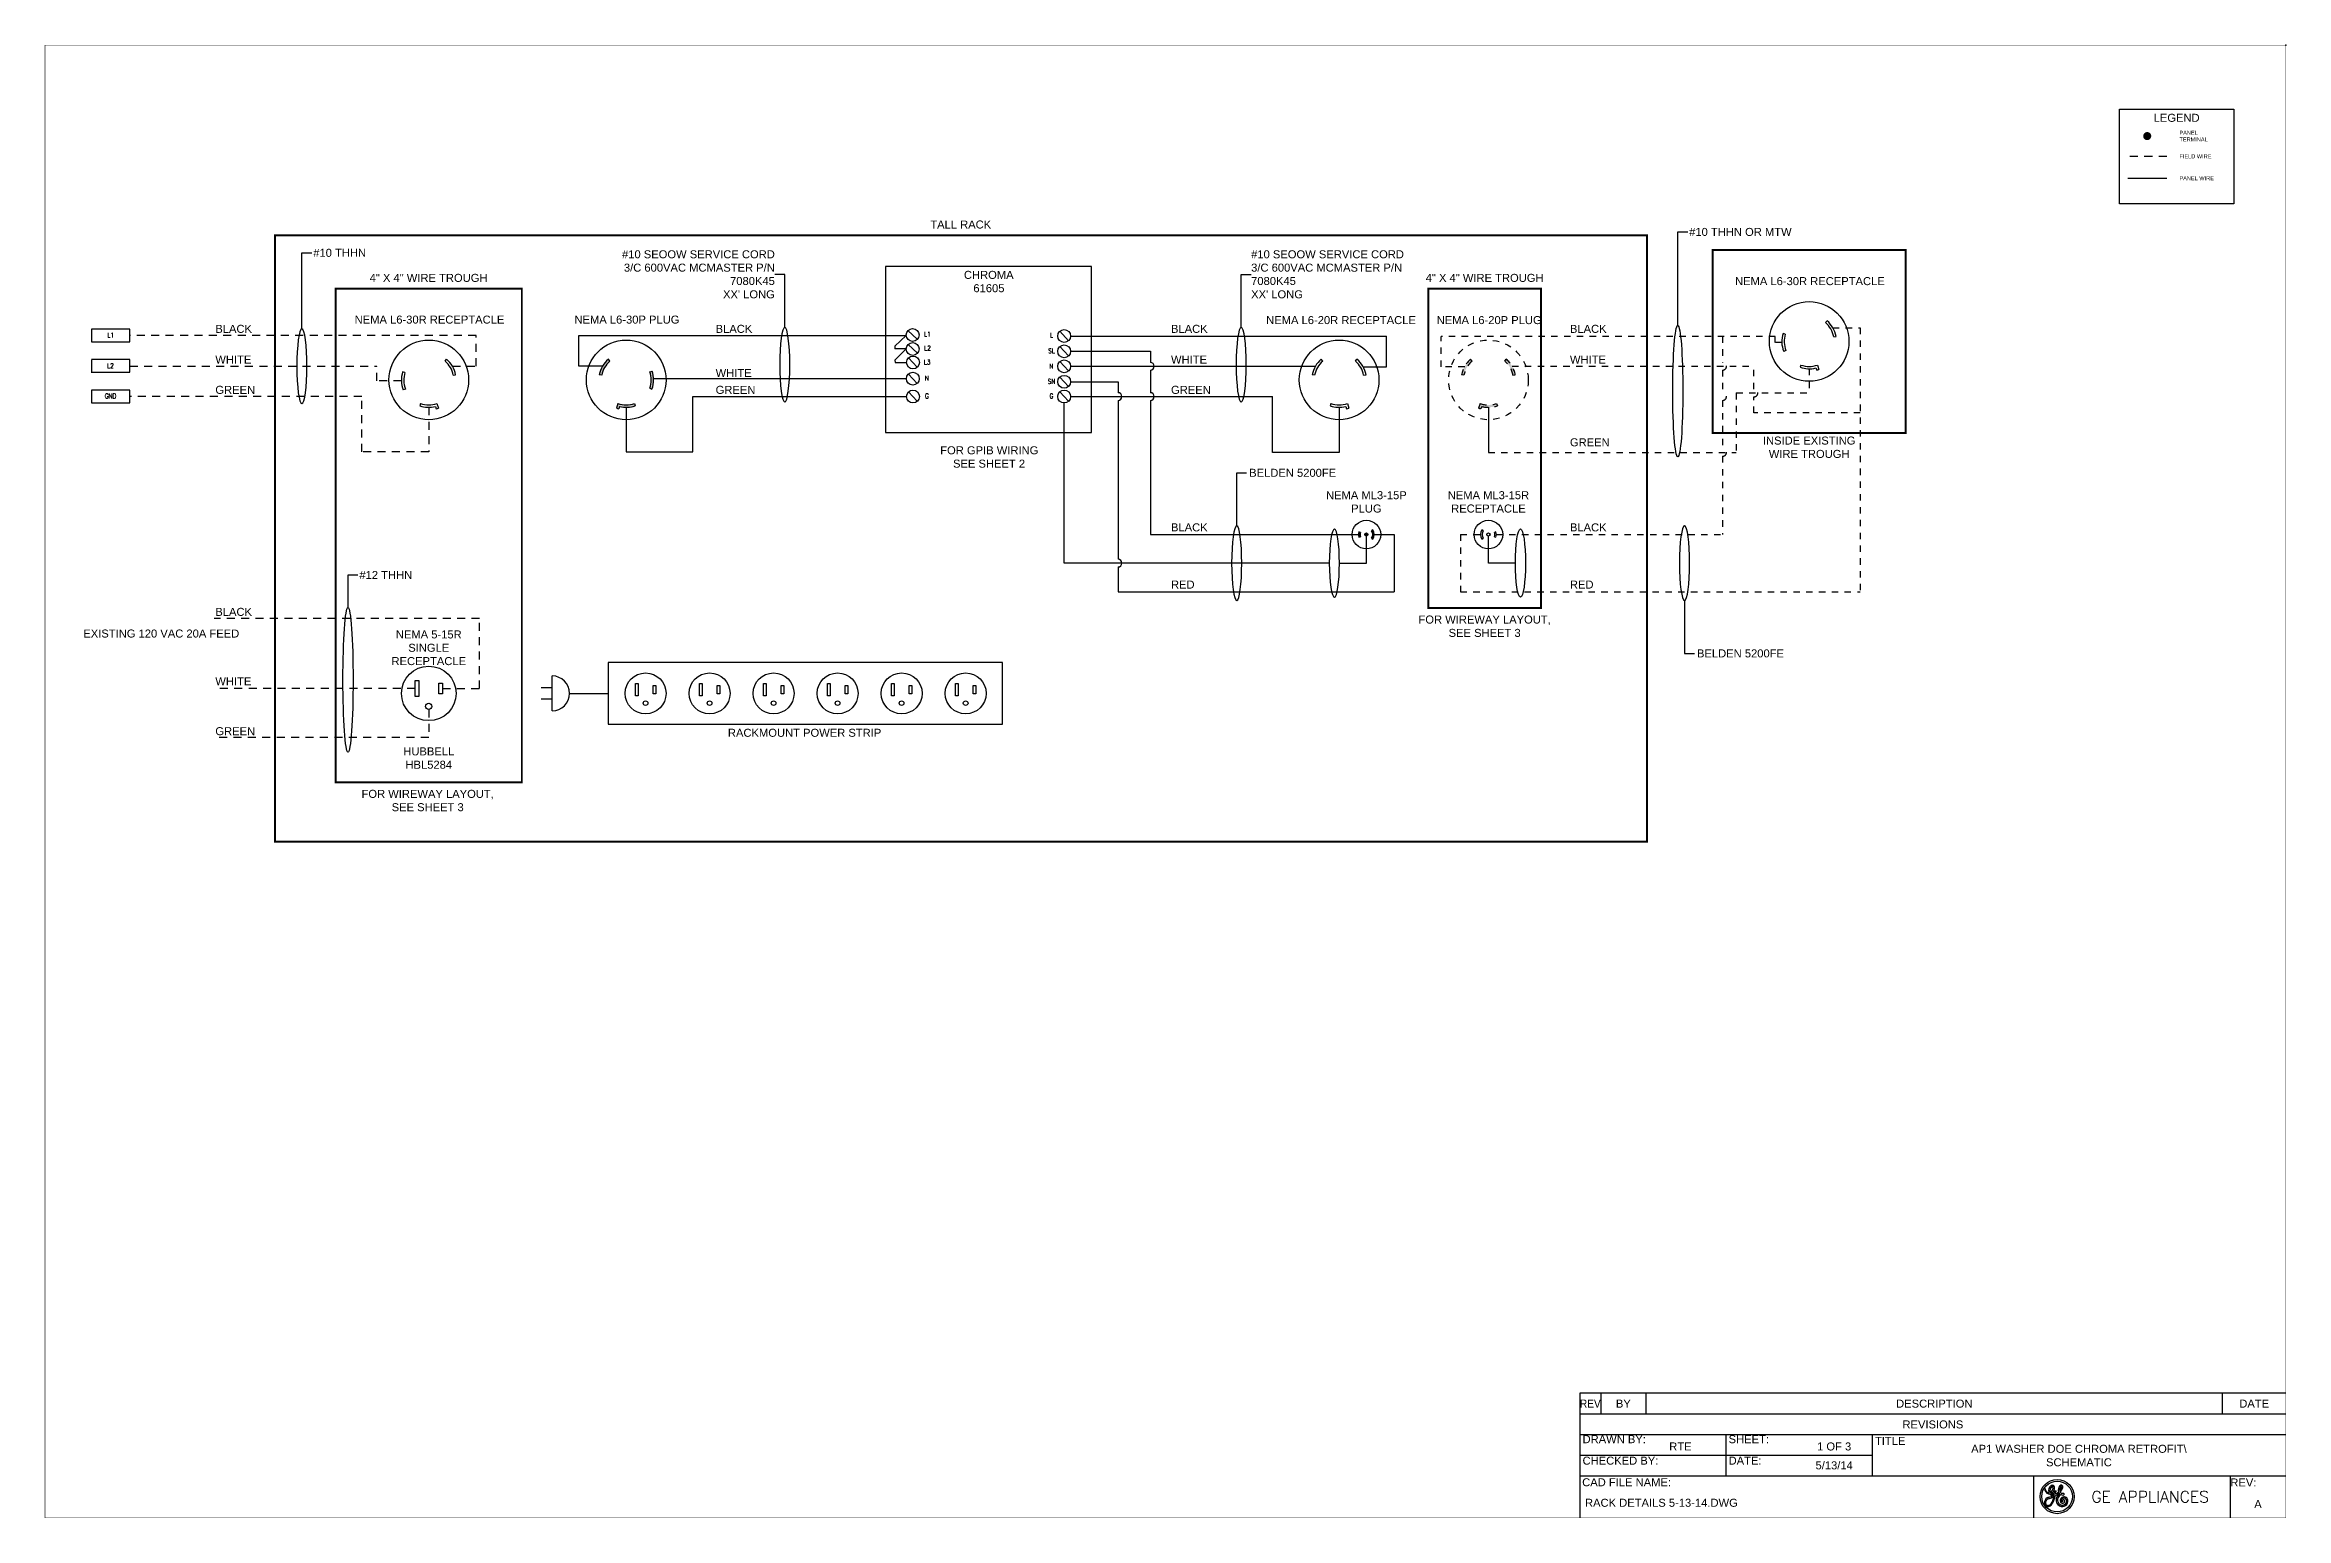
# Model space of a CAD drawing. Header units: inches. Extents: x 217 to 417, y 0 to 81.
# Drawn here: x 216.86 to 251.87, y -0.01 to 23 of the extents above; entities that cross this region are included whole.
import ezdxf
from ezdxf.enums import TextEntityAlignment as Align

# ---------------------------------------------------------------- set-up
doc = ezdxf.new("R2010")
doc.units = ezdxf.units.IN
doc.header["$LTSCALE"] = 0.1
doc.header["$PDSIZE"] = -1
doc.linetypes.add('HIDDEN', pattern=[0.375, 0.25, -0.125])
doc.linetypes.add('PHANTOM', pattern=[63.5, 31.75, -6.35, 6.35, -6.35, 6.35, -6.35])
for name, color, linetype in [('BORDER', 3, 'Continuous'), ('BORDER @ 1', 3, 'Continuous'), ('DIM', 1, 'Continuous'), ('ELECTRICAL DEVICES', 140, 'Continuous'), ('GROUND WIRE', 3, 'Continuous'), ('HOT WIRE', 255, 'Continuous'), ('NEUTRAL WIRE', 8, 'Continuous'), ('PANEL WIRE', 5, 'Continuous'), ('TXT', 4, 'Continuous'), ('TXT @ 1', 4, 'Continuous')]:
    doc.layers.add(name, color=color, linetype=linetype)
doc.styles.add('ARIAL', font='arial.ttf')
doc.styles.add('COMPLEX', font='COMPLEX')
doc.styles.add('Notes', font='arial.ttf', dxfattribs={"height": 0.125})
doc.styles.add('ROMANS', font='romans', dxfattribs={"height": 0.125})
doc.styles.add('SIMPLEX', font='SIMPLEX')
doc.styles.get("Standard").update_dxf_attribs({"font": 'arial.ttf'})

# ---------------------------------------------------------------- blocks, each defined once
blk = doc.blocks.new('GE_Logo')
at = {"layer": 'BORDER', "linetype": 'Continuous'}
for p, q in [((-0.017, 0.078), (-0.017, 0.078)), ((-0.005, 0.023), (-0.005, 0.023)), ((0.045, 0.051), (0.045, 0.053)), ((0.045, 0.045), (0.045, 0.045)), ((0.07, 0.095), (0.07, 0.095)), ((0.072, 0.047), (0.072, 0.047)), ((0.075, 0.088), (0.076, 0.09)), ((0.095, 0.041), (0.095, 0.041)), ((0.018, -0.014), (0.018, -0.013)), ((0.026, -0.013), (0.028, -0.009))]:
    blk.add_line(p, q, dxfattribs=at)
for radius in [0.103, 0.0925]:
    blk.add_circle((0.055, 0.031), radius, dxfattribs=at)
for centre, radius, start, end in [((0.017, -0.008), 0.0384, 126.4152, 182.3457), ((-0.018, 0.078), 0.00167, 54.2025, 153.9175), ((0.01, 0.077), 0.0296, 175.8986, 258.1278), ((-0.018, 0.079), 0.00185, 161.4208, 173.7745), ((-0.018, 0.078), 0.00185, 359.104, 46.9518), ((-0.018, 0.078), 0.00185, 46.9831, 47.033), ((-0.018, 0.078), 0.00185, 47.1878, 47.1884), ((-0.002, 0.078), 0.0148, 180.1798, 203.6073), ((0.009, 0.08), 0.0259, 197.4375, 264.0005), ((0.005, -0.007), 0.0198, 155.2385, 210.7757), ((0.013, -0.007), 0.0277, 114.1868, 162.7157), ((0.011, -0.006), 0.0333, 105.0609, 119.8387), ((-0.077, 0.29), 0.284, 286.2392, 289.0368), ((-0.029, 0.153), 0.131, 284.142, 300.0403), ((0.041, 0.068), 0.037, 125.3229, 201.2541), ((0.006, 0.081), 0.0333, 267.4189, 277.3722), ((0.006, 0.081), 0.0333, 266.3006, 267.0263), ((0.006, 0.077), 0.0296, 266.1587, 266.2131), ((0.041, 0.068), 0.037, 212.3618, 223.8297), ((0.043, 0.067), 0.0315, 130.1066, 201.0408), ((0.001, 0.083), 0.0296, 294.1355, 12.6644), ((0.019, 0.048), 0.0074, 231.6407, 232.6664), ((0.022, 0.05), 0.0111, 229.7166, 282.5284), ((-0.003, 0.091), 0.0715, 284.7496, 303.0519), ((0.006, 0.081), 0.0333, 288.9288, 25.3672), ((0.006, 0.081), 0.0333, 288.9134, 288.9164), ((0.022, 0.051), 0.00555, 201.2966, 293.5599), ((-0.088, 0.054), 0.126, 327.5933, 349.4998), ((0.026, 0.085), 0.0148, 61.1952, 116.0543), ((0.025, 0.088), 0.0111, 120.4413, 121.1637), ((0.026, 0.087), 0.00555, 31.1144, 121.8942), ((0.009, 0.088), 0.0444, 290.0784, 295.3092), ((0.002, 0.095), 0.0592, 291.736, 306.2578), ((0.02, 0.069), 0.0222, 290.7068, 318.3232), ((-0.088, 0.057), 0.133, 330.2544, 350.7619), ((0.026, 0.089), 0.0111, 33.4012, 50.6769), ((0.051, 0.051), 0.0148, 110.7974, 168.6988), ((-0.007, 0.05), 0.0444, 346.8295, 356.057), ((-0.003, 0.091), 0.0715, 303.2358, 303.2439), ((-0.035, 0.156), 0.144, 303.069, 314.1387), ((0.046, 0.059), 0.00555, 91.1634, 99.1221), ((0.035, 0.064), 0.0148, 314.1921, 348.4615), ((-0.029, 0.153), 0.131, 304.621, 314.7998), ((-0.088, 0.057), 0.133, 355.0688, 357.5733), ((-0.088, 0.057), 0.133, 355.0516944634672, 355.0517472074151), ((0.046, 0.061), 0.0037, 5.0426, 83.4158), ((0.044, 0.061), 0.00555, 356.3808, 359.6419), ((0.089, 0.011), 0.0407, 116.0484, 258.2768), ((0.091, 0.011), 0.0333, 108.007, 237.0381), ((0.106, 0.069), 0.0444, 142.8794, 191.8193), ((0.019, 0.1), 0.0666, 314.7382, 315.8124), ((0.1, 0.076), 0.0407, 213.3633, 225.0117), ((0.101, 0.07), 0.0315, 144.8342, 184.97), ((0.032, 0.108), 0.0555, 312.958, 333.1931), ((0.079, 0.089), 0.0109, 348.8459, 142.6698), ((0.08, 0.09), 0.0111, 151.3852, 152.1303), ((0.028, 0.11), 0.0666, 310.8187, 334.7484), ((0.096, 0.076), 0.0296, 213.612, 239.7574), ((0.091, 0.007), 0.0185, 141.4117, 231.4184), ((0.079, 0.088), 0.0037, 69.0155, 139.3089), ((0.079, 0.088), 0.0037, 153.3316, 153.4021), ((0.097, 0.005), 0.0241, 43.0345, 148.1299), ((0.078, 0.088), 0.0037, 54.3726, 60.5273), ((0.091, 0.008), 0.0111, 144.2469, 228.9573), ((0.077, 0.087), 0.00555, 38.9364, 47.8233), ((0.075, 0.087), 0.0074, 327.7967, 28.5928), ((0.077, 0.087), 0.00555, 36.4082, 36.5638), ((0.085, 0.017), 0.0333, 73.1422, 96.4863), ((0.098, 0.083), 0.0444, 246.9175, 254.6902), ((0.096, 0.003), 0.0185, 56.3505, 139.1581), ((0.084, 0.006), 0.00555, 264.2476, 349.8059), ((0.089, 0.062), 0.0222, 263.6714, 265.1954), ((0.093, 0.006), 0.0074, 85.2231, 164.2466), ((0.086, 0.004), 0.0037, 5.7607, 96.9197), ((0.088, 0.062), 0.0222, 266.4066, 287.1828), ((0.068, 0.09), 0.0222, 339.106, 351.9371), ((0.071, 0.089), 0.0185, 336.9398, 337.8204), ((0.089, 0.003), 0.0111, 333.5132, 68.3887), ((0.094, 0.045), 0.00401, 282.7253, 84), ((0.09, 0.003), 0.0222, 319.626, 43.6888), ((0.084, 0.004), 0.0352, 324.0508, 26.3225), ((-0.003, -0.011), 0.0185, 176.7855, 265.6989), ((0, -0.006), 0.0167, 221.2499, 235.3206), ((0, 0), 0.0222, 245.2071, 297.1841), ((-0.003, 0.004), 0.0333, 267.8739, 328.4069), ((0.001, 0), 0.0222, 295.4989, 321.1148), ((0.001, 0), 0.0222, 322.8841, 323.0517), ((0.086, 0.009), 0.0296, 243.4439, 315.6294), ((0.087, 0.006), 0.0148, 241.0922, 327.2639), ((0.083, 0.014), 0.0426, 266.2008, 314.2321)]:
    blk.add_arc(centre, radius, start, end, dxfattribs=at)
at = {"layer": 'BORDER'}
blk.add_arc((0.078, 0.008), 0.037, 274.4657, 274.8052, dxfattribs=at)
at = {"layer": 'BORDER', "linetype": 'Continuous'}
blk.add_point((0.036, 0.032), dxfattribs=at)
blk = doc.blocks.new('D-BORDER')
at = {"layer": 'BORDER'}
for p, q in [((35, 1.946), (23.974, 1.946)), ((23.974, 1.946), (23.974, 1.297)), ((24.298, 1.946), (24.298, 1.621)), ((25.006, 1.621), (25.006, 1.946)), ((34.012, 1.621), (34.012, 1.946)), ((35, 1.621), (23.974, 1.621)), ((35, 1.297), (23.974, 1.297)), ((23.974, 1.297), (23.974, 0)), ((26.255, 1.297), (26.255, 0.649)), ((28.536, 1.297), (28.536, 0.649)), ((28.536, 0.973), (23.974, 0.973)), ((35, 0.649), (23.974, 0.649)), ((31.06, 0.649), (31.06, 0)), ((34.129, 0.649), (34.129, 0))]:
    blk.add_line(p, q, dxfattribs=at)
at = {"layer": 'BORDER', "const_width": 0.01}
blk.add_lwpolyline([(35, 0), (35, 23), (0, 23), (0, 0), (35, 0)], dxfattribs=at)
at = {"layer": 'BORDER'}
blk.add_point((35, 23), dxfattribs=at)
at = {"layer": 'BORDER', "xscale": 2.594348237463571, "yscale": 2.594348237463571, "zscale": 2.594348237463571}
blk.add_blockref('GE_Logo', (31.285, 0.252), dxfattribs=at)
at = {"layer": 'BORDER', "style": 'COMPLEX'}
blk.add_text('GE APPLIANCES', height=0.17781, dxfattribs=at).set_placement((32.881, 0.329), align=Align.MIDDLE)
at = {"layer": 'BORDER @ 1', "style": 'Notes', "width": 0.9}
blk.add_text('REV', height=0.125, dxfattribs=at).set_placement((24.136, 1.784), align=Align.MIDDLE_CENTER)
at = {"layer": 'BORDER @ 1', "style": 'Notes'}
for s, p in [('BY', (24.652, 1.784)), ('DESCRIPTION', (29.509, 1.784)), ('DATE', (34.506, 1.784)), ('REVISIONS', (29.487, 1.459))]:
    blk.add_text(s, height=0.125, dxfattribs=at).set_placement(p, align=Align.MIDDLE_CENTER)
for s, p in [('DRAWN BY:', (24.015, 1.166)), ('SHEET:', (26.296, 1.166)), ('CHECKED BY:', (24.015, 0.831)), ('DATE:', (26.296, 0.831)), ('CAD FILE NAME:', (24.009, 0.493))]:
    blk.add_text(s, height=0.125, dxfattribs=at).set_placement(p)
for s, p in [('TITLE', (28.82, 1.139)), ('REV:', (34.337, 0.49))]:
    blk.add_text(s, height=0.125, dxfattribs=at).set_placement(p, align=Align.CENTER)
at = {"layer": 'TXT', "style": 'Notes'}
for tag, height, p in [('DRAWN_BY', 0.125, (25.543, 1.115)), ('SHEET', 0.125, (27.944, 1.115)), ('CHECKED_BY', 0.125, (25.543, 0.82)), ('DATE', 0.125, (27.944, 0.82)), ('DWG_TITLE', 0.125, (31.768, 0.973)), ('REV', 0.25, (34.564, 0.215))]:
    blk.add_attdef(tag, text='', height=height, dxfattribs=at).set_placement(p, align=Align.MIDDLE_CENTER)
blk.add_attdef('FILENAME', (24.053, 0.173), '', height=0.125, dxfattribs=at)
blk = doc.blocks.new('*U21')
at = {"layer": 'BORDER'}
ref = blk.add_blockref('D-BORDER', (216.863, 0), dxfattribs=at)
ref.add_attrib('DRAWN_BY', 'RTE', dxfattribs={"layer": 'TXT @ 1', "height": 0.125, "style": 'Notes'}).set_placement((242.406, 1.115), align=Align.MIDDLE_CENTER)
ref.add_attrib('FILENAME', 'RACK DETAILS 5-13-14.DWG', (240.916, 0.173), dxfattribs={"layer": 'TXT @ 1', "height": 0.125, "style": 'Notes'})
ref.add_attrib('SHEET', '1 OF 3', dxfattribs={"layer": 'TXT @ 1', "height": 0.125, "style": 'Notes'}).set_placement((244.808, 1.115), align=Align.MIDDLE_CENTER)
ref.add_attrib('DATE', '5/13/14', dxfattribs={"layer": 'TXT @ 1', "height": 0.125, "style": 'Notes'}).set_placement((244.808, 0.82), align=Align.MIDDLE_CENTER)
ref.add_attrib('DWG_TITLE_001', 'AP1 WASHER DOE CHROMA RETROFIT\\', (246.948, 1.016), dxfattribs={"layer": 'TXT @ 1', "height": 0.125, "style": 'Notes'})
ref.add_attrib('REV', 'A', dxfattribs={"layer": 'TXT @ 1', "height": 0.125, "style": 'Notes'}).set_placement((251.428, 0.215), align=Align.MIDDLE_CENTER)
ref.add_attrib('DWG_TITLE_002', 'SCHEMATIC', (248.117, 0.805), dxfattribs={"layer": 'TXT @ 1', "height": 0.125, "style": 'Notes'})

msp = doc.modelspace()

# ---------------------------------------------------------------- hatches: boundary and pattern name
at = {"layer": 'ELECTRICAL DEVICES'}
h = msp.add_hatch(color=256, dxfattribs=at)
edge = h.paths.add_edge_path()
edge.add_line((225.6848, 18.0668), (225.6605, 18.0951))
edge.add_arc((225.9394, 17.7714), 0.4273, 130.7534, 169.2466)
edge.add_line((225.5196, 17.8511), (225.5563, 17.8442))
edge.add_arc((225.9394, 17.7714), 0.39, 130.7534, 169.2466, ccw=False)
edge = h.paths.add_edge_path()
edge.add_line((226.3071, 17.6417), (226.3423, 17.6293))
edge.add_arc((225.9394, 17.7714), 0.4273, 340.57485, 379.06805)
edge.add_line((226.3432, 17.911), (226.3079, 17.8988))
edge.add_arc((225.9394, 17.7714), 0.39, -19.42515, 19.06805, ccw=False)
edge = h.paths.add_edge_path()
edge.add_line((226.0802, 17.368), (226.0679, 17.4033))
edge.add_arc((225.9394, 17.7714), 0.39, 250.7534, 289.2466, ccw=False)
edge.add_line((225.8108, 17.4033), (225.7862, 17.3328))
edge.add_arc((225.9394, 17.7714), 0.4646, 250.7534, 255.35895)
edge.add_line((225.8219, 17.3219), (225.8343, 17.3573))
edge.add_arc((225.9394, 17.7714), 0.4273, 255.76203, 289.2466)
at = {"layer": 'ELECTRICAL DEVICES', "linetype": 'HIDDEN', "ltscale": 3}
h = msp.add_hatch(color=256, dxfattribs=at)
h.paths.add_polyline_path([(238.9876, 17.8511), (239.0243, 17.8442, -0.1695557), (239.1528, 18.0668), (239.1285, 18.0951, 0.1695557)])
h.paths.add_polyline_path([(239.7905, 17.8442), (239.8271, 17.8511, 0.1695557), (239.6863, 18.0951), (239.6619, 18.0668, -0.1695557)])
h.paths.add_polyline_path([(239.5482, 17.368), (239.5359, 17.4033, -0.1695557), (239.2788, 17.4033), (239.2542, 17.3328, 0.0200982), (239.29, 17.3219), (239.3023, 17.3573, 0.1471526)])
at = {"layer": 'ELECTRICAL DEVICES'}
h = msp.add_hatch(color=256, dxfattribs=at)
h.paths.add_polyline_path([(237.3846, 15.3994), (237.4079, 15.3909, 0.176327), (237.4079, 15.323), (237.3846, 15.3146, -0.176327)])
h.paths.add_polyline_path([(237.4763, 15.357, -1), (237.526, 15.357, -1)])
h.paths.add_polyline_path([(237.5824, 15.4139), (237.6027, 15.4281, -0.3152988), (237.6027, 15.2858), (237.5824, 15.3001, 0.3152988)])

# ---------------------------------------------------------------- linework, layer by layer
at = {"linetype": 'HIDDEN', "ltscale": 5}
msp.add_line((250.0028, 21.2607), (249.3929, 21.2607), dxfattribs=at)
at = {"layer": 'BORDER'}
msp.add_lwpolyline([(249.263, 22.0027), (251.049, 22.0027), (251.049, 20.5229), (249.263, 20.5229)], close=True, dxfattribs=at)
at = {"layer": 'ELECTRICAL DEVICES'}
for p, q in [((244.672, 18.6678), (244.6963, 18.6961)), ((230.3396, 18.542), (230.4865, 18.4063)), ((230.3414, 18.3232), (230.4883, 18.1875)), ((232.7128, 18.531), (232.8485, 18.3841)), ((232.7128, 18.2926), (232.8485, 18.1457)), ((244.0449, 18.4878), (244.0093, 18.4989)), ((244.054, 18.2309), (244.0193, 18.2174)), ((244.8005, 18.4452), (244.8371, 18.4521)), ((222.4831, 17.8868), (222.4475, 17.8979)), ((223.1102, 18.0668), (223.1345, 18.0951)), ((225.6848, 18.0668), (225.6605, 18.0951)), ((226.3079, 17.8988), (226.3432, 17.911)), ((230.3487, 17.8639), (230.4844, 17.717)), ((230.3504, 18.1176), (230.4862, 17.9707)), ((232.7128, 18.0585), (232.8485, 17.9116)), ((236.8209, 18.0668), (236.7966, 18.0951)), ((237.3301, 18.0668), (237.3544, 18.0951)), ((244.2888, 18.0042), (244.2766, 17.969)), ((244.5225, 17.9583), (244.5348, 17.9229)), ((244.5459, 18.0042), (244.5705, 17.9338)), ((222.4922, 17.6299), (222.4575, 17.6164)), ((223.2387, 17.8442), (223.2754, 17.8511)), ((225.5563, 17.8442), (225.5196, 17.8511)), ((226.3071, 17.6417), (226.3423, 17.6293)), ((230.3506, 17.586), (230.4863, 17.4391)), ((232.7128, 17.8163), (232.8485, 17.6694)), ((232.7128, 17.586), (232.8485, 17.4391)), ((236.6924, 17.8442), (236.6557, 17.8511)), ((237.4586, 17.8442), (237.4952, 17.8511)), ((222.7271, 17.4033), (222.7148, 17.368)), ((222.9607, 17.3573), (222.973, 17.3219)), ((222.9841, 17.4033), (223.0087, 17.3328)), ((225.8108, 17.4033), (225.7862, 17.3328)), ((225.8343, 17.3573), (225.8219, 17.3219)), ((226.0679, 17.4033), (226.0802, 17.368)), ((236.9469, 17.4033), (236.9347, 17.368)), ((237.1806, 17.3573), (237.1929, 17.3219)), ((237.204, 17.4033), (237.2286, 17.3328)), ((237.6027, 15.4281), (237.5824, 15.4139)), ((239.3261, 15.4139), (239.3058, 15.4281)), ((237.4079, 15.3909), (237.3846, 15.3994)), ((237.3846, 15.3146), (237.4079, 15.323)), ((237.5824, 15.3001), (237.6027, 15.2858)), ((239.3058, 15.2858), (239.3261, 15.3001)), ((239.5239, 15.3994), (239.5006, 15.3909)), ((239.5006, 15.323), (239.5239, 15.3146)), ((231.8148, 13.3585), (225.6585, 13.3585)), ((225.6585, 13.3585), (225.6585, 12.3931)), ((231.8148, 12.3931), (231.8148, 13.3585)), ((222.6428, 12.827), (222.6428, 13.0795)), ((222.6428, 13.0795), (222.6989, 13.0795)), ((222.6989, 13.0795), (222.6989, 12.827)), ((223.0123, 12.8691), (223.0123, 13.0374)), ((223.0123, 13.0374), (223.0684, 13.0374)), ((223.0684, 13.0374), (223.0684, 12.8691)), ((224.7833, 12.9652), (224.6094, 12.9652)), ((224.7833, 12.6033), (224.7833, 13.1482)), ((226.0823, 12.8392), (226.0823, 13.0286)), ((226.0823, 13.0286), (226.1244, 13.0286)), ((226.1244, 13.0286), (226.1244, 12.8392)), ((226.3595, 12.8708), (226.3595, 12.997)), ((226.3595, 12.997), (226.4015, 12.997)), ((226.4015, 12.997), (226.4015, 12.8708)), ((227.0823, 12.8392), (227.0823, 13.0286)), ((227.0823, 13.0286), (227.1244, 13.0286)), ((227.1244, 13.0286), (227.1244, 12.8392)), ((227.3595, 12.8708), (227.3595, 12.997)), ((227.3595, 12.997), (227.4015, 12.997)), ((227.4015, 12.997), (227.4015, 12.8708)), ((228.0823, 12.8392), (228.0823, 13.0286)), ((228.0823, 13.0286), (228.1244, 13.0286)), ((228.1244, 13.0286), (228.1244, 12.8392)), ((228.3595, 12.8708), (228.3595, 12.997)), ((228.3595, 12.997), (228.4015, 12.997)), ((228.4015, 12.997), (228.4015, 12.8708)), ((229.0823, 12.8392), (229.0823, 13.0286)), ((229.0823, 13.0286), (229.1244, 13.0286)), ((229.1244, 13.0286), (229.1244, 12.8392)), ((229.3595, 12.8708), (229.3595, 12.997)), ((229.3595, 12.997), (229.4015, 12.997)), ((229.4015, 12.997), (229.4015, 12.8708)), ((230.0823, 12.8392), (230.0823, 13.0286)), ((230.0823, 13.0286), (230.1244, 13.0286)), ((230.1244, 13.0286), (230.1244, 12.8392)), ((230.3595, 12.8708), (230.3595, 12.997)), ((230.3595, 12.997), (230.4015, 12.997)), ((230.4015, 12.997), (230.4015, 12.8708)), ((231.0823, 12.8392), (231.0823, 13.0286)), ((231.0823, 13.0286), (231.1244, 13.0286)), ((231.1244, 13.0286), (231.1244, 12.8392)), ((231.3595, 12.8708), (231.3595, 12.997)), ((231.3595, 12.997), (231.4015, 12.997)), ((231.4015, 12.997), (231.4015, 12.8708)), ((222.6989, 12.827), (222.6428, 12.827)), ((223.0684, 12.8691), (223.0123, 12.8691)), ((224.7833, 12.7864), (224.6094, 12.7864)), ((225.0557, 12.8758), (225.6585, 12.8758)), ((226.1244, 12.8392), (226.0823, 12.8392)), ((226.4015, 12.8708), (226.3595, 12.8708)), ((227.1244, 12.8392), (227.0823, 12.8392)), ((227.4015, 12.8708), (227.3595, 12.8708)), ((228.1244, 12.8392), (228.0823, 12.8392)), ((228.4015, 12.8708), (228.3595, 12.8708)), ((229.1244, 12.8392), (229.0823, 12.8392)), ((229.4015, 12.8708), (229.3595, 12.8708)), ((230.1244, 12.8392), (230.0823, 12.8392)), ((230.4015, 12.8708), (230.3595, 12.8708)), ((231.1244, 12.8392), (231.0823, 12.8392)), ((231.4015, 12.8708), (231.3595, 12.8708)), ((225.6585, 12.3931), (231.8148, 12.3931))]:
    msp.add_line(p, q, dxfattribs=at)
at = {"layer": 'ELECTRICAL DEVICES', "linetype": 'HIDDEN', "ltscale": 3}
for p, q in [((239.1528, 18.0668), (239.1285, 18.0951)), ((239.6619, 18.0668), (239.6863, 18.0951)), ((239.0243, 17.8442), (238.9876, 17.8511)), ((239.7905, 17.8442), (239.8271, 17.8511)), ((239.2788, 17.4033), (239.2542, 17.3328)), ((239.3023, 17.3573), (239.29, 17.3219)), ((239.5359, 17.4033), (239.5482, 17.368))]:
    msp.add_line(p, q, dxfattribs=at)
at = {"layer": 'ELECTRICAL DEVICES'}
msp.add_lwpolyline([(229.9875, 16.9515), (233.2097, 16.9515), (233.2097, 19.5443), (229.9875, 19.5443)], close=True, dxfattribs=at)
for centre, radius in [((244.4174, 18.3724), 0.6221), ((230.4131, 18.4741), 0.1), ((232.7806, 18.4576), 0.1), ((222.8556, 17.7714), 0.6221), ((225.9394, 17.7714), 0.6221), ((230.4148, 18.2553), 0.1), ((232.7806, 18.2192), 0.1), ((237.0755, 17.7714), 0.6221), ((230.4165, 17.7905), 0.1), ((230.4183, 18.0442), 0.1), ((232.7806, 17.985), 0.1), ((230.4184, 17.5125), 0.1), ((232.7806, 17.7428), 0.1), ((232.7806, 17.5125), 0.1), ((237.5012, 15.357), 0.2232), ((239.4074, 15.357), 0.2232), ((237.5012, 15.357), 0.0248), ((239.4074, 15.357), 0.0248), ((222.8556, 12.8758), 0.4257), ((226.2419, 12.8758), 0.3193), ((227.2419, 12.8758), 0.3193), ((228.2419, 12.8758), 0.3193), ((229.2419, 12.8758), 0.3193), ((230.2419, 12.8758), 0.3193), ((231.2419, 12.8758), 0.3193), ((222.8556, 12.6727), 0.0486), ((226.2419, 12.7235), 0.0365), ((227.2419, 12.7235), 0.0365), ((228.2419, 12.7235), 0.0365), ((229.2419, 12.7235), 0.0365), ((230.2419, 12.7235), 0.0365), ((231.2419, 12.7235), 0.0365)]:
    msp.add_circle(centre, radius, dxfattribs=at)
at = {"layer": 'ELECTRICAL DEVICES', "linetype": 'HIDDEN', "ltscale": 3}
msp.add_circle((239.4074, 17.7714), 0.6221, dxfattribs=at)
at = {"layer": 'ELECTRICAL DEVICES'}
for centre, radius, start, end in [((244.4174, 18.3724), 0.39, 10.7534, 49.2466), ((244.4174, 18.3724), 0.4273, 10.7534, 49.2466), ((244.4174, 18.3724), 0.4273, 162.78321, 201.27641), ((244.4174, 18.3724), 0.39, 162.78321, 201.27641), ((222.8556, 17.7714), 0.4273, 162.78321, 201.27641), ((222.8556, 17.7714), 0.39, 162.78321, 201.27641), ((222.8556, 17.7714), 0.39, 10.7534, 49.2466), ((222.8556, 17.7714), 0.4273, 10.7534, 49.2466), ((225.9394, 17.7714), 0.4273, 130.7534, 169.2466), ((225.9394, 17.7714), 0.39, 130.7534, 169.2466), ((225.9394, 17.7714), 0.39, 340.57485, 19.06805), ((225.9394, 17.7714), 0.4273, 340.57485, 19.06805), ((237.0755, 17.7714), 0.4273, 130.7534, 169.2466), ((237.0755, 17.7714), 0.39, 130.7534, 169.2466), ((237.0755, 17.7714), 0.39, 10.7534, 49.2466), ((237.0755, 17.7714), 0.4273, 10.7534, 49.2466), ((244.4174, 18.3724), 0.4273, 250.7534, 284.23797), ((244.4174, 18.3724), 0.39, 250.7534, 289.2466), ((244.4174, 18.3724), 0.4646, 284.64105, 289.2466), ((222.8556, 17.7714), 0.4273, 250.7534, 284.23797), ((222.8556, 17.7714), 0.39, 250.7534, 289.2466), ((222.8556, 17.7714), 0.4646, 284.64105, 289.2466), ((225.9394, 17.7714), 0.4646, 250.7534, 255.35895), ((225.9394, 17.7714), 0.39, 250.7534, 289.2466), ((225.9394, 17.7714), 0.4273, 255.76203, 289.2466), ((237.0755, 17.7714), 0.4273, 250.7534, 284.23797), ((237.0755, 17.7714), 0.39, 250.7534, 289.2466), ((237.0755, 17.7714), 0.4646, 284.64105, 289.2466), ((237.5012, 15.357), 0.0992, 325, 35), ((237.5012, 15.357), 0.124, 325, 35), ((239.4074, 15.357), 0.124, 145, 215), ((239.4074, 15.357), 0.0992, 145, 215), ((237.5012, 15.357), 0.124, 160, 200), ((237.5012, 15.357), 0.0992, 160, 200), ((239.4074, 15.357), 0.0992, 340, 20), ((239.4074, 15.357), 0.124, 340, 20), ((224.7833, 12.8758), 0.2724, 270, 90)]:
    msp.add_arc(centre, radius, start, end, dxfattribs=at)
at = {"layer": 'ELECTRICAL DEVICES', "linetype": 'HIDDEN', "ltscale": 3}
for radius, start, end in [(0.4273, 130.7534, 169.2466), (0.39, 130.7534, 169.2466), (0.39, 10.7534, 49.2466), (0.4273, 10.7534, 49.2466), (0.4646, 250.7534, 255.35895), (0.39, 250.7534, 289.2466), (0.4273, 255.76203, 289.2466)]:
    msp.add_arc((239.4074, 17.7714), radius, start, end, dxfattribs=at)
at = {"layer": 'GROUND WIRE', "linetype": 'HIDDEN', "ltscale": 3}
for p, q in [((244.4174, 17.9451), (244.4174, 17.5681)), ((243.2788, 17.5681), (244.4174, 17.5681)), ((243.2788, 17.5681), (243.2788, 16.6395)), ((239.4074, 16.6395), (243.2788, 16.6395))]:
    msp.add_line(p, q, dxfattribs=at)
at = {"layer": 'GROUND WIRE', "linetype": 'HIDDEN', "ltscale": 5}
for p, q in [((221.8123, 17.5125), (218.1847, 17.5125)), ((221.8123, 16.6472), (221.8123, 17.5125)), ((222.8556, 17.3442), (222.8556, 16.6472)), ((222.8556, 16.6472), (221.8123, 16.6472)), ((222.8556, 12.6241), (222.8556, 12.1851)), ((222.8556, 12.1851), (219.5035, 12.1851))]:
    msp.add_line(p, q, dxfattribs=at)
at = {"layer": 'GROUND WIRE'}
for p, q in [((226.9827, 17.5125), (230.3184, 17.5125)), ((226.9827, 16.6472), (226.9827, 17.5125)), ((232.8806, 17.5125), (236.0322, 17.5125)), ((236.0322, 16.6395), (236.0322, 17.5125)), ((225.9394, 17.3442), (225.9394, 16.6472)), ((237.0755, 17.3442), (237.0755, 16.6395)), ((239.4074, 17.3442), (239.4074, 16.6395)), ((225.9394, 16.6472), (226.9827, 16.6472)), ((237.0755, 16.6395), (236.0322, 16.6395))]:
    msp.add_line(p, q, dxfattribs=at)
at = {"layer": 'HOT WIRE'}
for p, q in [((250.0028, 20.918), (249.3929, 20.918)), ((225.1993, 18.4652), (230.3131, 18.4652)), ((225.1993, 17.985), (225.1993, 18.4652)), ((230.3135, 18.4652), (230.1363, 18.2974)), ((230.1363, 18.2974), (230.138, 18.2553)), ((230.3148, 18.2553), (230.138, 18.2553)), ((230.3148, 18.2553), (230.138, 18.0786)), ((232.8806, 18.4576), (237.8155, 18.4576)), ((232.8806, 18.2192), (234.1282, 18.2192)), ((234.1282, 18.2192), (234.1282, 18.045)), ((237.8155, 17.9774), (237.8155, 18.4576)), ((225.5694, 17.985), (225.1993, 17.985)), ((230.138, 18.0786), (230.1398, 18.0414)), ((230.1398, 18.0414), (230.3183, 18.0414)), ((234.1282, 17.925), (234.1282, 17.5725)), ((237.4455, 17.9774), (237.8155, 17.9774)), ((234.1282, 17.4525), (234.1282, 15.357)), ((234.1282, 15.357), (237.3771, 15.357))]:
    msp.add_line(p, q, dxfattribs=at)
at = {"layer": 'HOT WIRE', "linetype": 'HIDDEN', "ltscale": 5}
for p, q in [((223.5956, 18.4652), (218.1848, 18.4652)), ((223.5956, 17.985), (223.5956, 18.4652)), ((223.2256, 17.985), (223.5956, 17.985)), ((223.6504, 14.045), (219.5035, 14.045)), ((223.6504, 12.9533), (223.6504, 14.045)), ((223.0684, 12.9533), (223.6504, 12.9533))]:
    msp.add_line(p, q, dxfattribs=at)
at = {"layer": 'HOT WIRE', "linetype": 'HIDDEN', "ltscale": 3}
for p, q in [((238.6673, 17.9774), (238.6673, 18.4499)), ((243.8888, 18.4499), (238.6673, 18.4499)), ((243.0662, 18.4499), (243.0662, 18.045)), ((243.8888, 18.3573), (243.8888, 18.4499)), ((243.9904, 18.3573), (243.8888, 18.3573)), ((239.0374, 17.9774), (238.6673, 17.9774)), ((243.0662, 17.925), (243.0662, 17.5725)), ((243.0662, 17.4525), (243.0662, 16.6995)), ((243.0662, 16.5795), (243.0662, 15.357)), ((239.5314, 15.357), (243.0662, 15.357))]:
    msp.add_line(p, q, dxfattribs=at)
at = {"layer": 'HOT WIRE'}
for centre in [(234.1282, 17.985), (234.1282, 17.5125)]:
    msp.add_arc(centre, 0.06, 270, 90, dxfattribs=at)
at = {"layer": 'HOT WIRE', "linetype": 'HIDDEN', "ltscale": 3}
for centre in [(243.0662, 17.985), (243.0662, 17.5125), (243.0662, 16.6395)]:
    msp.add_arc(centre, 0.06, 270, 90, dxfattribs=at)
at = {"layer": 'NEUTRAL WIRE', "linetype": 'HIDDEN', "ltscale": 3}
for p, q in [((244.7874, 18.586), (245.2162, 18.586)), ((245.2162, 18.586), (245.2162, 14.4634)), ((239.7774, 17.985), (243.5554, 17.985)), ((243.5554, 17.6281), (243.5554, 17.985)), ((243.5554, 17.2569), (243.5554, 17.5081)), ((245.2162, 17.2569), (243.5554, 17.2569)), ((238.9708, 15.357), (238.9708, 14.4634)), ((238.9708, 15.357), (239.2834, 15.357)), ((238.9708, 14.4634), (245.2162, 14.4634))]:
    msp.add_line(p, q, dxfattribs=at)
at = {"layer": 'NEUTRAL WIRE', "linetype": 'HIDDEN', "ltscale": 5}
for p, q in [((218.1848, 17.985), (222.042, 17.985)), ((222.042, 17.7563), (222.042, 17.985)), ((222.4286, 17.7563), (222.042, 17.7563)), ((222.6428, 12.9533), (219.5035, 12.9533))]:
    msp.add_line(p, q, dxfattribs=at)
at = {"layer": 'NEUTRAL WIRE'}
for p, q in [((232.8806, 17.985), (236.7055, 17.985)), ((230.3165, 17.7905), (226.3662, 17.7905)), ((232.8806, 17.7428), (233.6226, 17.7428)), ((233.6226, 17.7428), (233.6226, 17.5725)), ((233.6226, 17.4525), (233.6226, 14.9702)), ((237.6252, 15.357), (237.9377, 15.357)), ((237.9377, 15.357), (237.9377, 14.4634)), ((233.6226, 14.8502), (233.6226, 14.4634)), ((233.6226, 14.4634), (237.9377, 14.4634))]:
    msp.add_line(p, q, dxfattribs=at)
for centre in [(233.6226, 17.5125), (233.6226, 14.9102)]:
    msp.add_arc(centre, 0.06, 270, 90, dxfattribs=at)
at = {"layer": 'NEUTRAL WIRE', "linetype": 'HIDDEN', "ltscale": 3}
msp.add_arc((243.5554, 17.5681), 0.06, 270, 90, dxfattribs=at)
at = {"layer": 'PANEL WIRE', "color": 3}
for p, q in [((232.7806, 14.9102), (232.7806, 17.4125)), ((237.5012, 14.9102), (237.5012, 15.3322)), ((239.4074, 14.9102), (239.4074, 15.3322)), ((236.922, 14.9102), (232.7806, 14.9102)), ((237.0801, 14.9102), (237.5012, 14.9102)), ((239.8284, 14.9102), (239.4074, 14.9102))]:
    msp.add_line(p, q, dxfattribs=at)
at = {"layer": 'PANEL WIRE', "const_width": 0.0625}
msp.add_lwpolyline([(249.6666, 21.5797, 1), (249.7291, 21.5797, 1)], format="xyb", close=True, dxfattribs=at)
at = {"layer": 'PANEL WIRE', "color": 3, "extrusion": (0, 0, -1)}
msp.add_ellipse((237.0011, 14.9102), major_axis=(0, -0.5335), ratio=0.1482088, dxfattribs=at)
at = {"layer": 'PANEL WIRE', "color": 3}
msp.add_ellipse((239.9075, 14.9102), major_axis=(0, -0.5335), ratio=0.1482088, dxfattribs=at)
at = {"layer": 'TXT'}
for p, q in [((217.5848, 18.5652), (217.5848, 18.3652)), ((218.1848, 18.5652), (217.5848, 18.5652)), ((218.1848, 18.3652), (218.1848, 18.5652)), ((217.5848, 18.3652), (218.1848, 18.3652)), ((218.1848, 18.0927), (217.5848, 18.0927)), ((217.5848, 18.085), (217.5848, 17.885)), ((217.5848, 17.8927), (218.1848, 17.8927)), ((218.1848, 17.8927), (218.1848, 18.0927)), ((218.1848, 17.6125), (217.5848, 17.6125)), ((217.5848, 17.6125), (217.5848, 17.4125)), ((218.1848, 17.4125), (218.1848, 17.6125)), ((217.5848, 17.4125), (218.1848, 17.4125))]:
    msp.add_line(p, q, dxfattribs=at)
at = {"layer": 'TXT', "linetype": 'PHANTOM', "ltscale": 0.25, "const_width": 0.03}
for points in [[(241.883, 10.5611), (220.453, 10.5611), (220.453, 20.0294), (241.883, 20.0294)], [(224.3093, 11.4855), (221.4019, 11.4855), (221.4019, 19.1958), (224.3093, 19.1958)], [(240.2273, 14.2079), (238.4696, 14.2079), (238.4696, 19.1958), (240.2273, 19.1958)]]:
    msp.add_lwpolyline(points, close=True, dxfattribs=at)
at = {"layer": 'TXT'}
for points in [[(242.3654, 18.6194), (242.3654, 20.085), (242.52, 20.085)], [(220.8737, 18.5685), (220.8737, 19.7587), (221.0283, 19.7587)], [(228.4157, 18.5936), (228.4157, 19.4204), (228.2611, 19.4204)], [(235.5464, 18.5936), (235.5464, 19.4204), (235.701, 19.4204)], [(235.4756, 15.4937), (235.4756, 16.3205), (235.6302, 16.3205)], [(221.5942, 14.2164), (221.5942, 14.7269), (221.7488, 14.7269)], [(242.4703, 14.3267), (242.4703, 13.4999), (242.625, 13.4999)]]:
    msp.add_lwpolyline(points, dxfattribs=at)
at = {"layer": 'TXT', "linetype": 'PHANTOM', "lineweight": 211, "ltscale": 0.25, "const_width": 0.03}
msp.add_lwpolyline([(245.9261, 16.9434), (242.9087, 16.9434), (242.9087, 19.8013), (245.9261, 19.8013)], close=True, dxfattribs=at)
at = {"layer": 'TXT', "extrusion": (0, 0, -1)}
for centre in [(220.8737, 17.985), (228.4157, 18.0101), (235.5464, 18.0101), (235.4756, 14.9102), (242.4703, 14.9102)]:
    msp.add_ellipse(centre, major_axis=(0, 0.5835), ratio=0.1355146, dxfattribs=at)
at = {"layer": 'TXT'}
for centre, major_axis, ratio in [((242.3654, 17.5961), (0, -1.0233), 0.0772697), ((221.5942, 13.0878), (0, -1.1286), 0.0700614)]:
    msp.add_ellipse(centre, major_axis=major_axis, ratio=ratio, dxfattribs=at)

# ---------------------------------------------------------------- block references
at = {"layer": 'DIM'}
msp.add_blockref('*U21', (0, 0), dxfattribs=at)

# ---------------------------------------------------------------- texts
at = {"layer": 'ELECTRICAL DEVICES', "width": 0.75}
for s, style, p in [('L1', 'SIMPLEX', (230.6449, 18.4878)), ('L2', 'SIMPLEX', (230.6466, 18.2689)), ('SL', 'SIMPLEX', (232.584, 18.2251)), ('L', 'SIMPLEX', (232.584, 18.4712)), ('L3', 'SIMPLEX', (230.6399, 18.0501)), ('N', 'ROMANS', (232.5806, 17.985)), ('N', 'ROMANS', (230.6348, 17.7981)), ('G', 'ROMANS', (230.6364, 17.5202)), ('SN', 'SIMPLEX', (232.584, 17.7488)), ('G', 'ROMANS', (232.5805, 17.5202))]:
    msp.add_text(s, height=0.075, dxfattribs=dict(at, style=style)).set_placement(p, align=Align.MIDDLE_CENTER)
at = {"layer": 'ELECTRICAL DEVICES', "char_height": 0.125, "attachment_point": 1}
for s, insert in [('{\\W8.432;   }CHROMA\\P{\\W9.4476;   }61605', (229.9875, 19.4747)), ('{\\W8.73106; }RACKMOUNT POWER STRIP', (227.1047, 12.3234))]:
    msp.add_mtext_dynamic_manual_height_columns(s, width=3.222199, gutter_width=12.5, heights=[0], dxfattribs=dict(at, insert=insert))
at = {"layer": 'TXT'}
for s, p in [('#10 THHN OR MTW', (242.5431, 20.0208)), ('#10 THHN', (221.0514, 19.6945)), ('BLACK', (219.5217, 18.507)), ('BLACK', (227.3366, 18.507)), ('BLACK', (234.4493, 18.507)), ('BLACK', (240.6806, 18.507)), ('WHITE', (219.5217, 18.0269)), ('WHITE', (227.3366, 17.8177)), ('WHITE', (234.4493, 18.0269)), ('WHITE', (240.6806, 18.0269)), ('GREEN', (219.5217, 17.5543)), ('GREEN', (227.3366, 17.5543)), ('GREEN', (234.4493, 17.5543)), ('GREEN', (240.6806, 16.7349)), ('BLACK', (234.4493, 15.4065)), ('BLACK', (240.6806, 15.4065)), ('#12 THHN', (221.7719, 14.6627)), ('RED', (234.4493, 14.5129)), ('RED', (240.6806, 14.5129)), ('BLACK', (219.5217, 14.0868)), ('WHITE', (219.5217, 13.0025)), ('GREEN', (219.5217, 12.2232))]:
    msp.add_text(s, height=0.125, dxfattribs=at).set_placement(p)
at = {"layer": 'TXT', "width": 0.75}
for s, style, p in [('L1', 'SIMPLEX', (217.8882, 18.4712)), ('L2', 'ROMANS', (217.8848, 17.9927)), ('GND', 'ROMANS', (217.8847, 17.5202))]:
    msp.add_text(s, height=0.075, dxfattribs=dict(at, style=style)).set_placement(p, align=Align.MIDDLE_CENTER)
at = {"layer": 'TXT', "style": 'ARIAL'}
for s, insert, char_height, attachment_point in [('LEGEND', (250.1572, 21.8643), 0.125, 5), ('PANEL\\PTERMINAL', (250.2014, 21.5797), 0.0625, 4), ('FIELD WIRE', (250.2014, 21.264), 0.0625, 4), ('PANEL WIRE', (250.2014, 20.9212), 0.0625, 4)]:
    msp.add_mtext_dynamic_manual_height_columns(s, width=1.760702, gutter_width=0.625, heights=[0], dxfattribs=dict(at, insert=insert, char_height=char_height, attachment_point=attachment_point))
at = {"layer": 'TXT', "char_height": 0.125}
for s, width, gutter_width, heights, insert, attachment_point in [('TALL RACK', 2.488426, 12.5, [0.1293], (231.1649, 20.198), 5), ("#10 SEOOW SERVICE CORD 3/C 600VAC MCMASTER P/N 7080K45\\PXX' LONG", 2.562971, 0.625, [0], (228.2611, 19.4204), 6), ("#10 SEOOW SERVICE CORD 3/C 600VAC MCMASTER P/N 7080K45\\PXX' LONG", 2.562971, 0.625, [0], (235.701, 19.4204), 4), ('4" X 4" WIRE TROUGH', 2.488426, 12.5, [0.1293], (222.8525, 19.3645), 5), ('4" X 4" WIRE TROUGH', 2.488426, 12.5, [0.1293], (239.3484, 19.3645), 5), ('{\\W1.77615; }NEMA L6-30R RECEPTACLE', 2.488426, 12.5, [0], (243.1732, 19.3772), 1), ('{\\W1.77615; }NEMA L6-30R RECEPTACLE', 2.488426, 12.5, [0], (221.6114, 18.7763), 1), ('{\\W8.99144; }NEMA L6-30P PLUG', 2.488426, 12.5, [0], (224.6952, 18.7763), 1), ('{\\W1.77615; }NEMA L6-20R RECEPTACLE', 2.488426, 12.5, [0.1293], (235.8498, 18.7686), 1), ('{\\W8.99144; }NEMA L6-20P PLUG', 2.488426, 12.5, [0], (238.1632, 18.7686), 1), ('INSIDE EXISTING \\PWIRE TROUGH', 2.488426, 12.5, [0.651], (244.4174, 16.7196), 5), ('{\\W5.0542;  }FOR GPIB WIRING\\P{\\W7.1095;  }SEE SHEET 2', 2.488426, 12.5, [0], (230.3544, 16.7352), 1), ('BELDEN 5200FE', 2.562971, 0.625, [0], (235.6704, 16.3205), 4), ('NEMA ML3-15P PLUG', 1.63381, 12.5, [0], (237.5012, 15.8665), 5), ('NEMA ML3-15R RECEPTACLE', 1.740988, 12.5, [0], (239.4074, 15.8665), 5), ('FOR WIREWAY LAYOUT, \\PSEE SHEET 3', 2.261793, 12.5, [0], (239.3484, 13.9243), 5), ('NEMA 5-15R\\P SINGLE  RECEPTACLE', 1.740988, 12.5, [0], (222.8556, 13.5878), 5), ('BELDEN 5200FE', 2.562971, 0.625, [0], (242.6652, 13.4999), 4), ('HUBBELL\\PHBL5284', 1.740988, 12.5, [0], (222.8556, 11.8653), 5), ('FOR WIREWAY LAYOUT, \\PSEE SHEET 3', 2.261793, 12.5, [0], (222.8387, 11.2019), 5)]:
    msp.add_mtext_dynamic_manual_height_columns(s, width=width, gutter_width=gutter_width, heights=heights, dxfattribs=dict(at, insert=insert, attachment_point=attachment_point))
at = {"layer": 'TXT', "insert": (217.4593, 13.8734), "char_height": 0.125, "width": 2.615296, "attachment_point": 1}
msp.add_mtext('EXISTING 120 VAC 20A FEED', dxfattribs=at)

doc.saveas('drawing.dxf')
